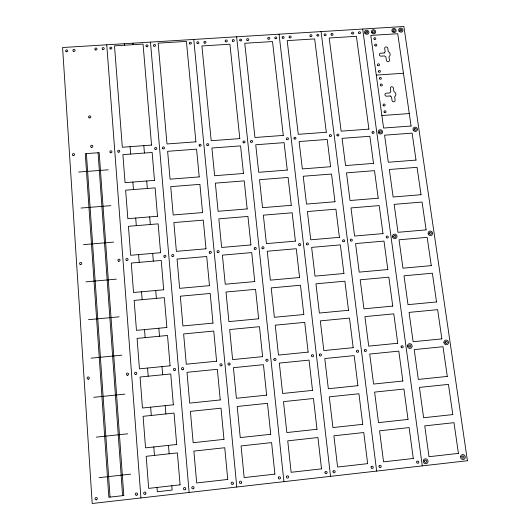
<?xml version="1.0" encoding="UTF-8"?>
<svg xmlns="http://www.w3.org/2000/svg" width="530" height="530" viewBox="0 0 530 530"><rect width="100%" height="100%" fill="white"/><g stroke="black" fill="none" stroke-linecap="round" stroke-linejoin="round"><path stroke-width="0.79" d="M99.037 477.662L130.691 474.151M96.328 437.137L127.717 433.798M93.671 397.308L124.802 394.141M91.054 358.161L121.926 355.16M88.49 319.676L119.111 316.834M85.959 281.841L116.335 279.151M83.475 244.635L113.605 242.091M81.037 208.038L110.922 205.647M78.632 172.045L108.286 169.799M381.865 115.527L409.279 113.559M376.28 75.094L403.456 73.266M362.679 29.037L422.284 465.883M321.067 31.601L376.664 471.077M279.052 34.192L330.541 476.337M236.619 36.802L283.921 481.651M193.761 39.445L236.784 487.024M150.474 42.108L189.124 492.456M143.822 145.664L144.432 153.031M146.724 180.988L147.34 188.475M149.679 216.889L150.308 224.508M152.68 253.393L153.316 261.131M155.734 290.5L156.376 298.377M158.834 328.236L159.49 336.245M161.988 366.614L162.664 374.763M165.201 405.655L165.883 413.937M168.467 445.366L169.156 453.793M171.786 485.772L172.144 490.058L157.337 491.734L156.999 487.441M133.004 43.188L133.123 44.692M124.331 43.718L124.451 45.222M130.069 146.671L130.652 154.058M132.864 182.062L133.454 189.568M135.707 218.035L136.309 225.661M138.595 254.599L139.211 262.357M141.536 291.785L142.159 299.669M144.524 329.594L145.154 337.617M147.559 368.045L148.208 376.207M150.653 407.159L151.308 415.46M153.799 446.956L154.462 455.402M106.755 44.805L140.927 497.948M98.063 152.746L122.602 495.676M86.397 153.607L110.048 497.1M123.808 495.543L108.835 497.239L85.277 153.693L99.189 152.666L123.808 495.543M467.414 460.736L92.2 503.5L62.586 47.521L403.88 26.5L467.414 460.736M180.074 484.837L148.672 488.382L146.194 456.303L177.391 452.898L180.074 484.837M227.748 479.451L196.683 482.962L193.894 451.096L224.753 447.724L227.748 479.451M274.891 474.125L244.171 477.596L241.07 445.942L271.599 442.603L274.891 474.125M321.524 468.858L291.136 472.29L287.737 440.841L317.934 437.542L321.524 468.858M367.654 463.644L337.597 467.043L333.9 435.799L363.772 432.533L367.654 463.644M413.281 458.49L383.548 461.849L379.566 430.81L409.12 427.577L413.281 458.49M458.423 453.389L429.008 456.714L424.749 425.875L453.985 422.682L458.423 453.389M176.682 444.478L145.538 447.85L143.1 416.322L174.045 413.082L176.682 444.478M223.965 439.357L193.159 442.696L190.409 411.373L221.023 408.173L223.965 439.357M270.724 434.295L240.256 437.594L237.208 406.477L267.484 403.31L270.724 434.295M316.986 429.287L286.843 432.553L283.497 401.634L313.455 398.5L316.986 429.287M362.745 424.331L332.926 427.564L329.296 396.844L358.929 393.744L362.745 424.331M408.02 419.429L378.519 422.629L374.604 392.107L403.926 389.04L408.02 419.429M452.812 414.579L423.622 417.739L419.435 387.417L448.446 384.382L452.812 414.579M173.35 404.807L142.464 408.014L140.066 377.022L170.759 373.948L173.35 404.807M220.242 399.951L189.687 403.118L186.991 372.325L217.353 369.291L220.242 399.951M266.63 395.142L236.406 398.275L233.412 367.681L263.45 364.68L266.63 395.142M312.521 390.385L282.616 393.485L279.33 363.09L309.05 360.115L312.521 390.385M357.922 385.681L328.342 388.748L324.771 358.545L354.173 355.597L357.922 385.681M402.846 381.024L373.57 384.058L369.721 354.047L398.818 351.132L402.846 381.024M447.293 376.419L418.329 379.42L414.208 349.595L442.994 346.713L447.293 376.419M170.077 365.813L139.436 368.853L137.084 338.385L167.526 335.477L170.077 365.813M216.591 361.208L186.282 364.209L183.625 333.94L213.749 331.058L216.591 361.208M262.608 356.644L232.617 359.618L229.675 329.541L259.475 326.692L262.608 356.644M308.135 352.132L278.469 355.074L275.236 325.181L304.724 322.366L308.135 352.132M353.185 347.667L323.83 350.582L320.319 320.875L349.495 318.086L353.185 347.667M397.758 343.255L368.708 346.13L364.925 316.609L393.797 313.853L397.758 343.255M441.861 338.882L413.122 341.731L409.067 312.395L437.641 309.659L441.861 338.882M166.857 327.48L136.462 330.356L134.15 300.404L164.346 297.648L166.857 327.48M212.994 323.115L182.929 325.957L180.319 296.19L210.198 293.468L212.994 323.115M258.647 318.795L228.9 321.611L226.005 292.03L255.566 289.334L258.647 318.795M303.822 314.515L274.381 317.304L271.208 287.903L300.464 285.239L303.822 314.515M348.521 310.288L319.391 313.044L315.94 283.828L344.891 281.185L348.521 310.288M392.75 306.101L363.925 308.831L360.201 279.794L388.854 277.177L392.75 306.101M436.528 301.954L408.001 304.657L404.012 275.799L432.367 273.215L436.528 301.954M163.691 289.784L133.54 292.507L131.268 263.046L161.226 260.449L163.691 289.784M209.463 285.65L179.63 288.346L177.066 259.071L206.713 256.493L209.463 285.65M254.758 281.562L225.237 284.226L222.395 255.135L251.723 252.585L254.758 281.562M299.576 277.521L270.366 280.151L267.246 251.24L296.27 248.716L299.576 277.521M343.93 273.513L315.025 276.123L311.627 247.384L340.359 244.886L343.93 273.513M387.827 269.551L359.221 272.135L355.557 243.568L383.992 241.097L387.827 269.551M431.274 265.629L402.959 268.187L399.037 239.792L427.18 237.347L431.274 265.629M160.57 252.711L130.665 255.281L128.426 226.31L158.152 223.859L160.57 252.711M205.984 248.808L176.391 251.352L173.867 222.56L203.281 220.129L205.984 248.808M250.928 244.946L221.639 247.464L218.837 218.844L247.947 216.439L250.928 244.946M295.402 241.123L266.418 243.615L263.344 215.167L292.149 212.788L295.402 241.123M339.419 237.341L310.732 239.805L307.393 211.53L335.907 209.178L339.419 237.341M382.985 233.597L354.59 236.035L350.986 207.932L379.208 205.6L382.985 233.597M426.1 229.887L398.003 232.306L394.141 204.361L422.079 202.056L426.1 229.887M157.509 216.253L127.836 218.678L125.636 190.177L155.124 187.865L157.509 216.253M202.566 212.57L173.204 214.968L170.72 186.646L199.909 184.354L202.566 212.57M247.159 208.926L218.102 211.298L215.346 183.141L244.231 180.876L247.159 208.926M291.295 205.315L262.535 207.667L259.508 179.683L288.095 177.437L291.295 205.315M334.98 201.744L306.512 204.077L303.22 176.252L331.522 174.032L334.98 201.744M378.215 198.213L350.038 200.519L346.494 172.859L374.505 170.66L378.215 198.213M421.019 194.715L393.121 196.994L389.325 169.501L417.057 167.328L421.019 194.715M154.495 180.385L125.053 182.665L122.894 154.634L152.15 152.461L154.495 180.385M199.207 176.914L170.07 179.173L167.626 151.308L196.584 149.155L199.207 176.914M243.456 173.482L214.617 175.721L211.907 148.016L240.567 145.889L243.456 173.482M287.253 170.084L258.713 172.303L255.732 144.763L284.106 142.649L287.253 170.084M330.607 166.725L302.352 168.918L299.119 141.536L327.209 139.45L330.607 166.725M373.524 163.392L345.553 165.565L342.069 138.343L369.874 136.276L373.524 163.392M416.01 160.1L388.324 162.246L384.581 135.183L412.115 133.136L416.01 160.1M151.534 145.094L122.324 147.241L114.487 45.838L143.047 44.076L151.534 145.094M195.895 141.835L166.983 143.961L158.152 43.142L186.421 41.4L195.895 141.835M239.805 138.608L211.192 140.715L201.91 45.951L229.934 44.202L239.805 138.608M283.278 135.415L254.95 137.495L244.761 43.274L272.506 41.545L283.278 135.415M326.308 132.255L298.264 134.315L287.187 40.624L314.661 38.909L326.308 132.255M368.906 129.128L341.148 131.162L329.196 38.008L356.405 36.305L368.906 129.128M411.081 126.027L383.594 128.048L370.795 35.411L397.738 33.728L411.081 126.027M390.246 95.957L386.714 96.202A1.597 1.477 27.9 0 1 384.946 94.804A1.597 1.477 27.9 0 1 386.297 93.194L389.822 92.949A3.193 2.955 28.4 0 1 390.809 91.776L390.332 88.377A1.59 1.471 28 0 1 391.67 86.774A1.59 1.471 28 0 1 393.432 88.159L393.916 91.557A3.193 2.955 28.4 0 1 394.651 96.758L395.135 100.17A1.597 1.484 28.8 0 1 393.79 101.786A1.597 1.484 28.8 0 1 392.021 100.389L391.544 96.977A3.193 2.955 28.4 0 1 390.246 95.957M384.197 52.98L380.699 53.205A1.583 1.451 25.6 0 0 379.361 54.782A1.583 1.451 25.6 0 0 381.11 56.154L384.614 55.928A3.16 2.902 26 0 0 385.893 56.935L386.37 60.281A1.583 1.458 26.3 0 0 388.119 61.659A1.583 1.458 26.3 0 0 389.451 60.082L388.98 56.73A3.16 2.902 26 0 0 388.258 51.629L387.781 48.296A1.577 1.444 25.7 0 0 386.039 46.925A1.577 1.444 25.7 0 0 384.707 48.495L385.177 51.827A3.16 2.902 26 0 0 384.197 52.98M377.651 65.296A1.053 0.974 25.8 0 0 379.447 65.256A1.053 0.974 25.8 0 0 378.413 63.792A1.053 0.974 25.8 0 0 377.651 65.296M374.915 45.62A1.053 0.967 24.8 0 0 376.704 45.587A1.053 0.967 24.8 0 0 375.684 44.129A1.053 0.967 24.8 0 0 374.915 45.62M374.054 39.074A1 0.914 24.5 0 0 375.75 39.048A1 0.914 24.5 0 0 374.783 37.67A1 0.914 24.5 0 0 374.054 39.074M378.606 71.868A1.007 0.927 26.2 0 0 380.315 71.828A1.007 0.927 26.2 0 0 379.334 70.43A1.007 0.927 26.2 0 0 378.606 71.868M155.131 149.321A1.053 1 1.7 0 0 156.761 148.552A1.053 1 1.7 0 0 155.244 147.592A1.053 1 1.7 0 0 155.131 149.321M118.177 152.097A1.06 1.007 -3 0 0 119.767 151.216A1.06 1.007 -3 0 0 118.17 150.354A1.06 1.007 -3 0 0 118.177 152.097M174.854 370.51A1.113 1.1 -50.9 0 0 175.191 368.615A1.113 1.1 -50.9 0 0 173.389 369.297A1.113 1.1 -50.9 0 0 174.854 370.51M135.872 374.432A1.126 1.1 -45.1 0 0 136.495 372.59A1.126 1.1 -45.1 0 0 134.607 373.007A1.126 1.1 -45.1 0 0 135.872 374.432M164.399 257.189A1.08 1.053 -6.6 0 0 165.936 256.142A1.08 1.053 -6.6 0 0 164.247 255.374A1.08 1.053 -6.6 0 0 164.399 257.189M126.643 260.522A1.086 1.053 -14.2 0 0 128.035 259.263A1.086 1.053 -14.2 0 0 126.239 258.739A1.086 1.053 -14.2 0 0 126.643 260.522M146.366 46.594A1.027 0.954 4.4 0 0 148.016 45.984A1.027 0.954 4.4 0 0 146.605 44.957A1.027 0.954 4.4 0 0 146.366 46.594M110.253 48.879A1.04 0.961 1.2 0 0 111.87 48.164A1.04 0.961 1.2 0 0 110.379 47.223A1.04 0.961 1.2 0 0 110.253 48.879M185.334 489.515A1.173 1.126 -71.9 0 0 184.977 487.534A1.173 1.126 -71.9 0 0 183.479 488.879A1.173 1.126 -71.9 0 0 185.334 489.515M145.405 494.139A1.186 1.133 -65.6 0 0 145.346 492.105A1.186 1.133 -65.6 0 0 143.663 493.231A1.186 1.133 -65.6 0 0 145.405 494.139M193.642 488.574A1.173 1.126 -73.4 0 0 193.284 486.593A1.173 1.126 -73.4 0 0 191.794 487.938A1.173 1.126 -73.4 0 0 193.642 488.574M233.114 483.983A1.159 1.12 -80.9 0 0 232.471 482.095A1.159 1.12 -80.9 0 0 231.199 483.632A1.159 1.12 -80.9 0 0 233.114 483.983M153.925 46.123A1.027 0.954 5.1 0 0 155.568 45.52A1.027 0.954 5.1 0 0 154.164 44.493A1.027 0.954 5.1 0 0 153.925 46.123M189.68 43.858A1.02 0.947 8.4 0 0 191.356 43.367A1.02 0.947 8.4 0 0 190.025 42.254A1.02 0.947 8.4 0 0 189.68 43.858M172.25 256.467A1.08 1.053 -4.6 0 0 173.853 255.533A1.08 1.053 -4.6 0 0 172.223 254.645A1.08 1.053 -4.6 0 0 172.25 256.467M209.628 253.141A1.067 1.047 6.9 0 0 211.331 252.439A1.067 1.047 6.9 0 0 209.853 251.346A1.067 1.047 6.9 0 0 209.628 253.141M182.963 369.701A1.113 1.1 -53.1 0 0 183.294 367.813A1.113 1.1 -53.1 0 0 181.498 368.489A1.113 1.1 -53.1 0 0 182.963 369.701M221.759 365.62A1.1 1.093 -76.8 0 0 221.268 363.779A1.1 1.093 -76.8 0 0 219.93 365.13A1.1 1.093 -76.8 0 0 221.759 365.62M162.862 148.751A1.053 1 2.8 0 0 164.492 147.983A1.053 1 2.8 0 0 162.975 147.022A1.053 1 2.8 0 0 162.862 148.751M199.386 145.949A1.047 0.994 8 0 0 201.095 145.419A1.047 0.994 8 0 0 199.737 144.266A1.047 0.994 8 0 0 199.386 145.949M246.987 40.28A1.067 0.987 13.8 0 0 248.756 39.883A1.067 0.987 13.8 0 0 247.45 38.637A1.067 0.987 13.8 0 0 246.987 40.28M268.001 38.922A1.06 0.98 15.7 0 0 269.79 38.644A1.06 0.98 15.7 0 0 268.577 37.319A1.06 0.98 15.7 0 0 268.001 38.922M286.637 139.33A1.034 0.98 20.2 0 0 288.393 139.158A1.034 0.98 20.2 0 0 287.306 137.774A1.034 0.98 20.2 0 0 286.637 139.33M250.783 142.04A1.034 0.987 15.4 0 0 252.538 141.749A1.034 0.987 15.4 0 0 251.352 140.43A1.034 0.987 15.4 0 0 250.783 142.04M311.454 355.656A1.093 1.067 61.9 0 0 313.011 356.703A1.093 1.067 61.9 0 0 313.104 354.828A1.093 1.067 61.9 0 0 311.454 355.656M273.877 359.241A1.093 1.08 67.9 0 0 275.282 360.513A1.093 1.08 67.9 0 0 275.653 358.658A1.093 1.08 67.9 0 0 273.877 359.241M298.768 245.072A1.06 1.027 30.9 0 0 300.583 245.132A1.06 1.027 30.9 0 0 299.682 243.555A1.06 1.027 30.9 0 0 298.768 245.072M262.078 248.312A1.06 1.034 23.2 0 0 263.907 248.239A1.06 1.034 23.2 0 0 262.9 246.722A1.06 1.034 23.2 0 0 262.078 248.312M275.037 38.458A1.007 0.934 16.3 0 0 276.733 38.193A1.007 0.934 16.3 0 0 275.58 36.934A1.007 0.934 16.3 0 0 275.037 38.458M239.977 40.684A1.014 0.941 13.2 0 0 241.667 40.306A1.014 0.941 13.2 0 0 240.421 39.121A1.014 0.941 13.2 0 0 239.977 40.684M325.022 472.131A1.146 1.1 82 0 0 326.162 473.734A1.146 1.1 82 0 0 326.911 471.919A1.146 1.1 82 0 0 325.022 472.131M286.591 476.351A1.153 1.106 88.4 0 0 287.498 478.113A1.153 1.106 88.4 0 0 288.512 476.424A1.153 1.106 88.4 0 0 286.591 476.351M379.076 466.075A1.139 1.086 75.2 0 0 380.328 467.579A1.139 1.086 75.2 0 0 380.924 465.724A1.139 1.086 75.2 0 0 379.076 466.075M416.732 461.882A1.139 1.073 71.7 0 0 418.084 463.28A1.139 1.073 71.7 0 0 418.528 461.392A1.139 1.073 71.7 0 0 416.732 461.882M324.353 35.338A1 0.921 20.5 0 0 326.056 35.192A1 0.921 20.5 0 0 324.989 33.874A1 0.921 20.5 0 0 324.353 35.338M358.731 33.145A1 0.914 23.2 0 0 360.433 33.118A1 0.914 23.2 0 0 359.466 31.74A1 0.914 23.2 0 0 358.731 33.145M350.323 240.481A1.053 1.014 37.4 0 0 352.106 240.786A1.053 1.014 37.4 0 0 351.423 239.116A1.053 1.014 37.4 0 0 350.323 240.481M386.277 237.301A1.053 1 40.1 0 0 388.026 237.731A1.053 1 40.1 0 0 387.457 236.029A1.053 1 40.1 0 0 386.277 237.301M364.276 350.476A1.093 1.053 58.4 0 0 365.899 351.403A1.093 1.053 58.4 0 0 365.839 349.535A1.093 1.053 58.4 0 0 364.276 350.476M401.084 346.805A1.086 1.04 57.2 0 0 402.701 347.733A1.086 1.04 57.2 0 0 402.621 345.878A1.086 1.04 57.2 0 0 401.084 346.805M337.06 135.541A1.027 0.967 25.8 0 0 338.809 135.488A1.027 0.967 25.8 0 0 337.822 134.05A1.027 0.967 25.8 0 0 337.06 135.541M372.206 132.878A1.02 0.961 29 0 0 373.948 132.951A1.02 0.961 29 0 0 373.06 131.453A1.02 0.961 29 0 0 372.206 132.878M351.874 33.655A1.053 0.967 22.7 0 0 353.649 33.503A1.053 0.967 22.7 0 0 352.529 32.118A1.053 0.967 22.7 0 0 351.874 33.655M331.217 34.94A1.053 0.967 21.1 0 0 333.006 34.788A1.053 0.967 21.1 0 0 331.886 33.397A1.053 0.967 21.1 0 0 331.217 34.94M423.331 460.616A2.511 2.365 71.1 0 0 426.325 463.71A2.511 2.365 71.1 0 0 427.293 459.55A2.511 2.365 71.1 0 0 423.331 460.616M460.577 456.568A2.504 2.345 68.5 0 0 463.763 459.417A2.504 2.345 68.5 0 0 464.406 455.204A2.504 2.345 68.5 0 0 460.577 456.568M407.497 346.044A2.405 2.292 57 0 0 411.075 348.091A2.405 2.292 57 0 0 410.896 343.983A2.405 2.292 57 0 0 407.497 346.044M443.935 342.42A2.398 2.266 56.1 0 0 447.499 344.454A2.398 2.266 56.1 0 0 447.287 340.373A2.398 2.266 56.1 0 0 443.935 342.42M428.233 233.909A2.319 2.186 42.3 0 0 432.076 234.856A2.319 2.186 42.3 0 0 430.791 231.12A2.319 2.186 42.3 0 0 428.233 233.909M392.611 236.99A2.319 2.206 40.6 0 0 396.473 237.944A2.319 2.206 40.6 0 0 395.208 234.18A2.319 2.206 40.6 0 0 392.611 236.99M378.513 132.878A2.259 2.113 29.6 0 0 382.362 133.037A2.259 2.113 29.6 0 0 380.388 129.737A2.259 2.113 29.6 0 0 378.513 132.878M413.281 130.161A2.252 2.094 32.2 0 0 417.097 130.585A2.252 2.094 32.2 0 0 415.348 127.187A2.252 2.094 32.2 0 0 413.281 130.161M371.788 32.853A2.2 2.014 24.2 0 0 375.538 32.787A2.2 2.014 24.2 0 0 373.392 29.753A2.2 2.014 24.2 0 0 371.788 32.853M392.253 31.581A2.193 2.007 25.5 0 0 395.976 31.522A2.193 2.007 25.5 0 0 393.83 28.488A2.193 2.007 25.5 0 0 392.253 31.581M399.044 31.164A2.193 2.001 26 0 0 402.774 31.098A2.193 2.001 26 0 0 400.614 28.07A2.193 2.001 26 0 0 399.044 31.164M364.951 33.277A2.2 2.021 23.7 0 0 368.701 33.218A2.2 2.021 23.7 0 0 366.555 30.177A2.2 2.021 23.7 0 0 364.951 33.277M372.723 32.303A1.047 0.961 24.2 0 0 374.505 32.27A1.047 0.961 24.2 0 0 373.484 30.826A1.047 0.961 24.2 0 0 372.723 32.303M393.174 31.032A1.047 0.954 25.5 0 0 394.949 30.998A1.047 0.954 25.5 0 0 393.929 29.561A1.047 0.954 25.5 0 0 393.174 31.032M414.354 129.698A1.02 0.947 32.2 0 0 416.083 129.89A1.02 0.947 32.2 0 0 415.288 128.346A1.02 0.947 32.2 0 0 414.354 129.698M379.553 132.334A1.02 0.954 29.6 0 0 381.295 132.407A1.02 0.954 29.6 0 0 380.408 130.91A1.02 0.954 29.6 0 0 379.553 132.334M445.193 342.413A1.086 1.027 56.1 0 0 446.81 343.341A1.086 1.027 56.1 0 0 446.71 341.492A1.086 1.027 56.1 0 0 445.193 342.413M408.776 346.044A1.086 1.04 57 0 0 410.392 346.971A1.086 1.04 57 0 0 410.306 345.109A1.086 1.04 57 0 0 408.776 346.044M429.399 233.571A1.047 0.987 42.3 0 0 431.142 234.002A1.047 0.987 42.3 0 0 430.559 232.312A1.047 0.987 42.3 0 0 429.399 233.571M393.79 236.652A1.047 1 40.6 0 0 395.539 237.082A1.047 1 40.6 0 0 394.969 235.38A1.047 1 40.6 0 0 393.79 236.652M400.011 30.588A0.994 0.908 26 0 0 401.7 30.554A0.994 0.908 26 0 0 400.726 29.19A0.994 0.908 26 0 0 400.011 30.588M365.925 32.701A0.994 0.914 23.7 0 0 367.621 32.668A0.994 0.914 23.7 0 0 366.654 31.297A0.994 0.914 23.7 0 0 365.925 32.701M461.862 456.84A1.133 1.06 68.5 0 0 463.3 458.125A1.133 1.06 68.5 0 0 463.591 456.224A1.133 1.06 68.5 0 0 461.862 456.84M424.603 460.987A1.133 1.073 71.1 0 0 425.954 462.385A1.133 1.073 71.1 0 0 426.392 460.504A1.133 1.073 71.1 0 0 424.603 460.987M333.065 471.223A1.146 1.1 80.9 0 0 334.205 472.82A1.146 1.1 80.9 0 0 334.953 471.004A1.146 1.1 80.9 0 0 333.065 471.223M371.119 466.976A1.139 1.086 76.1 0 0 372.371 468.48A1.139 1.086 76.1 0 0 372.968 466.625A1.139 1.086 76.1 0 0 371.119 466.976M282.371 38.001A1.007 0.927 17 0 0 284.067 37.736A1.007 0.927 17 0 0 282.914 36.484A1.007 0.927 17 0 0 282.371 38.001M317.086 35.788A1 0.921 19.9 0 0 318.795 35.642A1 0.921 19.9 0 0 317.728 34.324A1 0.921 19.9 0 0 317.086 35.788M306.406 244.343A1.053 1.027 32.1 0 0 308.215 244.529A1.053 1.027 32.1 0 0 307.426 242.892A1.053 1.027 32.1 0 0 306.406 244.343M342.725 241.137A1.053 1.014 36.6 0 0 344.513 241.441A1.053 1.014 36.6 0 0 343.831 239.772A1.053 1.014 36.6 0 0 342.725 241.137M319.305 354.875A1.093 1.067 61.2 0 0 320.869 355.921A1.093 1.067 61.2 0 0 320.955 354.047A1.093 1.067 61.2 0 0 319.305 354.875M356.505 351.244A1.093 1.053 58.8 0 0 358.128 352.178A1.093 1.053 58.8 0 0 358.068 350.31A1.093 1.053 58.8 0 0 356.505 351.244M294.137 138.774A1.034 0.974 21.1 0 0 295.892 138.602A1.034 0.974 21.1 0 0 294.806 137.224A1.034 0.974 21.1 0 0 294.137 138.774M329.633 136.091A1.027 0.967 25.1 0 0 331.389 136.038A1.027 0.967 25.1 0 0 330.395 134.594A1.027 0.967 25.1 0 0 329.633 136.091M310.116 36.245A1.053 0.974 19.4 0 0 311.912 36.093A1.053 0.974 19.4 0 0 310.799 34.702A1.053 0.974 19.4 0 0 310.116 36.245M289.307 37.597A1.06 0.98 17.6 0 0 291.089 37.325A1.06 0.98 17.6 0 0 289.877 36A1.06 0.98 17.6 0 0 289.307 37.597M241.329 483.049A1.159 1.12 -82.6 0 0 240.686 481.16A1.159 1.12 -82.6 0 0 239.427 482.697A1.159 1.12 -82.6 0 0 241.329 483.049M278.462 477.278A1.153 1.113 89.9 0 0 279.363 479.041A1.153 1.113 89.9 0 0 280.383 477.344A1.153 1.113 89.9 0 0 278.462 477.278M197.167 43.394A1.02 0.947 9.1 0 0 198.836 42.904A1.02 0.947 9.1 0 0 197.505 41.79A1.02 0.947 9.1 0 0 197.167 43.394M232.571 41.141A1.014 0.941 12.5 0 0 234.26 40.77A1.014 0.941 12.5 0 0 233.014 39.578A1.014 0.941 12.5 0 0 232.571 41.141M217.406 252.419A1.067 1.047 9.6 0 0 219.155 251.836A1.067 1.047 9.6 0 0 217.757 250.644A1.067 1.047 9.6 0 0 217.406 252.419M254.367 249.047A1.06 1.04 21.2 0 0 256.182 248.842A1.06 1.04 21.2 0 0 255.076 247.391A1.06 1.04 21.2 0 0 254.367 249.047M229.887 364.7A1.1 1.093 -85 0 0 229.139 362.951A1.1 1.093 -85 0 0 228.006 364.481A1.1 1.093 -85 0 0 229.887 364.7M265.941 360.036A1.093 1.08 70.2 0 0 267.339 361.301A1.093 1.08 70.2 0 0 267.723 359.453A1.093 1.08 70.2 0 0 265.941 360.036M207.038 145.386A1.04 0.994 9.1 0 0 208.747 144.849A1.04 0.994 9.1 0 0 207.389 143.696A1.04 0.994 9.1 0 0 207.038 145.386M243.257 142.649A1.04 0.987 14.4 0 0 244.979 142.239A1.04 0.987 14.4 0 0 243.707 141.006A1.04 0.987 14.4 0 0 243.257 142.649M225.462 41.618A1.067 0.994 11.8 0 0 227.244 41.221A1.067 0.994 11.8 0 0 225.939 39.969A1.067 0.994 11.8 0 0 225.462 41.618M204.242 42.99A1.073 0.994 9.8 0 0 205.998 42.473A1.073 0.994 9.8 0 0 204.6 41.3A1.073 0.994 9.8 0 0 204.242 42.99M91.259 147.254A1.126 1.06 -5.5 0 0 92.876 146.214A1.126 1.06 -5.5 0 0 91.127 145.425A1.126 1.06 -5.5 0 0 91.259 147.254M89.126 117.812A1.113 1.047 -3.8 0 0 90.802 116.905A1.113 1.047 -3.8 0 0 89.139 116.004A1.113 1.047 -3.8 0 0 89.126 117.812M73.438 51.251A1.1 1.014 -1.8 0 0 75.101 50.377A1.1 1.014 -1.8 0 0 73.458 49.495A1.1 1.014 -1.8 0 0 73.438 51.251M95.367 49.886A1.093 1.014 0 0 0 97.016 49.018A1.093 1.014 0 0 0 95.374 48.137A1.093 1.014 0 0 0 95.367 49.886M110.359 152.673A1.067 1.007 -3.9 0 0 111.956 151.792A1.067 1.007 -3.9 0 0 110.359 150.931A1.067 1.007 -3.9 0 0 110.359 152.673M73.027 155.476A1.073 1.014 -7.9 0 0 74.571 154.482A1.073 1.014 -7.9 0 0 72.908 153.726A1.073 1.014 -7.9 0 0 73.027 155.476M127.677 375.247A1.133 1.1 -44.4 0 0 128.306 373.405A1.133 1.1 -44.4 0 0 126.405 373.822A1.133 1.1 -44.4 0 0 127.677 375.247M88.424 379.162A1.146 1.106 -42.1 0 0 89.073 377.307A1.146 1.106 -42.1 0 0 87.159 377.731A1.146 1.106 -42.1 0 0 88.424 379.162M118.641 261.217A1.093 1.06 -15.4 0 0 120.032 259.958A1.093 1.06 -15.4 0 0 118.236 259.428A1.093 1.06 -15.4 0 0 118.641 261.217M80.408 264.549A1.106 1.06 -19.8 0 0 81.733 263.191A1.106 1.06 -19.8 0 0 79.884 262.787A1.106 1.06 -19.8 0 0 80.408 264.549M102.615 49.356A1.04 0.961 0.6 0 0 104.238 48.634A1.04 0.961 0.6 0 0 102.747 47.7A1.04 0.961 0.6 0 0 102.615 49.356M66.137 51.662A1.047 0.967 -2.3 0 0 67.721 50.834A1.047 0.967 -2.3 0 0 66.157 49.992A1.047 0.967 -2.3 0 0 66.137 51.662M136.998 495.093A1.186 1.133 -64.4 0 0 136.945 493.059A1.186 1.133 -64.4 0 0 135.256 494.185A1.186 1.133 -64.4 0 0 136.998 495.093M96.685 499.71A1.199 1.139 -59.7 0 0 96.791 497.657A1.199 1.139 -59.7 0 0 95.009 498.67A1.199 1.139 -59.7 0 0 96.685 499.71M383.197 105.47A1.067 0.994 28.3 0 0 385.012 105.549A1.067 0.994 28.3 0 0 384.078 103.999A1.067 0.994 28.3 0 0 383.197 105.47M380.408 85.423A1.06 0.98 27 0 0 382.223 85.502A1.06 0.98 27 0 0 381.295 83.965A1.06 0.98 27 0 0 380.408 85.423M379.573 78.818A1.007 0.934 26.6 0 0 381.282 78.778A1.007 0.934 26.6 0 0 380.301 77.38A1.007 0.934 26.6 0 0 379.573 78.818M384.171 112.174A1.014 0.947 28.8 0 0 385.906 112.247A1.014 0.947 28.8 0 0 385.012 110.77A1.014 0.947 28.8 0 0 384.171 112.174"/></g></svg>
